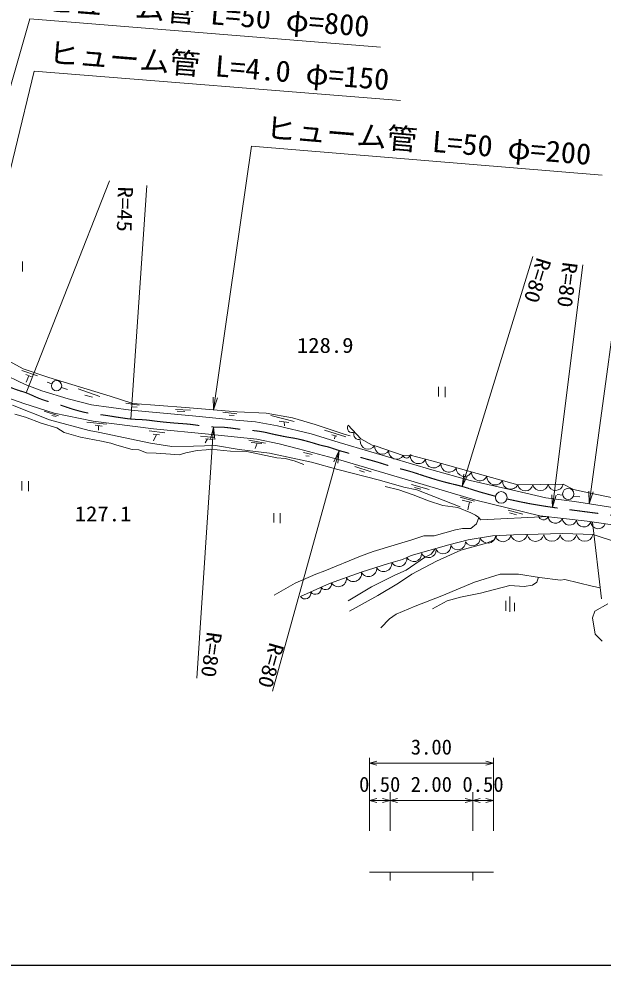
# Model space of a CAD drawing. Units: millimetres, scale not verified, with parts at other scales. Extents: x 40000 to 680000, y 20000 to 380000.
# Drawn here: x 390106 to 460786, y 205000 to 319567 of the extents above; entities that cross this region are included whole.
import ezdxf
from ezdxf.enums import TextEntityAlignment as Align

# ---------------------------------------------------------------- set-up
doc = ezdxf.new("R2010")
doc.units = ezdxf.units.MM
doc.header["$LTSCALE"] = 1000
doc.linetypes.add('CHAIN', pattern=[18.5, 12, -1.5, 3.5, -1.5])
for name, color, linetype, lineweight in [('M-BMK', 2, 'CHAIN', 13), ('M-TTL-BAND', 7, 'Continuous', 25), ('M-WORK', 1, 'Continuous', 13)]:
    doc.layers.add(name, color=color, linetype=linetype, lineweight=lineweight)
doc.styles.add('ＭＳ ゴシック', font='')
doc.styles.get('ＭＳ ゴシック').set_extended_font_data('MS Gothic')

# ---------------------------------------------------------------- blocks, each defined once
blk = doc.blocks.new('open_arrow')
at = {"color": 0, "linetype": 'Continuous', "lineweight": -2}
blk.add_lwpolyline([(7.5, 1.25), (0, 0), (7.5, -1.25)], dxfattribs=at)

msp = doc.modelspace()

# ---------------------------------------------------------------- linework, layer by layer
at = {"layer": 'M-BMK'}
for points, knots in [([(447772, 261767), (446617, 262079), (446313, 262158), (445386, 262438), (444740, 262633), (444388, 262776), (443738, 262956), (442859, 263201), (442354, 263286), (441474, 263525), (440701, 263735), (440273, 263872), (439509, 264109), (438727, 264351), (438301, 264523), (437516, 264752), (436560, 265031), (436011, 265139), (435054, 265413), (434431, 265591), (434092, 265722), (433471, 265906), (432595, 266164), (432094, 266274), (431223, 266549), (430675, 266721), (430381, 266856), (429833, 267027), (429459, 267144), (429244, 267187), (428869, 267298), (428284, 267470), (427974, 267626), (427382, 267775), (427145, 267835), (427008, 267850), (426771, 267909), (426214, 268048), (425913, 268168), (425359, 268320), (424721, 268495), (424365, 268602), (423718, 268737), (423245, 268836), (422975, 268861), (422500, 268949), (421870, 269067), (421520, 269144), (420893, 269278), (420405, 269382), (420139, 269472), (419648, 269558), (419138, 269648), (418849, 269678), (418335, 269736), (417847, 269791), (417572, 269809), (417083, 269859), (416035, 269965), (415455, 270109), (414402, 270146), (414108, 270157), (413943, 270141), (413649, 270153), (412397, 270202), (411710, 270402), (410462, 270516), (409774, 270578), (409386, 270590), (408698, 270652), (408015, 270714), (407632, 270751), (406951, 270826), (406348, 270892), (406014, 270960), (405410, 271013), (404716, 271073), (404324, 271058), (403631, 271122), (403094, 271171), (402797, 271228), (402264, 271305), (401500, 271413), (401076, 271501), (400312, 271605), (399672, 271693), (399306, 271692), (398670, 271806), (397984, 271929), (397604, 272031), (396933, 272221), (396168, 272438), (395754, 272606), (394995, 272846), (394120, 273122), (393613, 273223), (392752, 273539), (392048, 273797), (391686, 274023), (390985, 274289), (390433, 274499), (390100, 274551), (389551, 274765), (388956, 274998), (388639, 275168), (388052, 275419), (386425, 276115), (385507, 276490), (383878, 277181), (383185, 277475), (382806, 277661), (382107, 277940), (380849, 278441), (380130, 278684), (378869, 279178), (377990, 279522), (377502, 279730), (376628, 280087), (375588, 280512), (375011, 280762), (373971, 281185), (373270, 281470), (372873, 281620), (372172, 281903), (371639, 282118), (371343, 282243), (370811, 282457), (370368, 282635), (370119, 282733), (369675, 282908), (368666, 283306), (368111, 283556), (367090, 283921), (366428, 284157), (366043, 284249), (365380, 284482), (364916, 284644), (364668, 284768), (364203, 284926), (363225, 285259), (362668, 285418), (361679, 285720), (360928, 285949), (360502, 286063), (359751, 286294), (359059, 286507), (358674, 286633), (357986, 286855), (357185, 287114), (356736, 287257), (355941, 287532), (355589, 287654), (355396, 287737), (355045, 287860), (354482, 288059), (354294, 288113), (353591, 288330)], [0, 0, 0, 0, 1, 1, 1, 2, 2, 2, 3, 3, 3, 4, 4, 4, 5, 5, 5, 6, 6, 6, 7, 7, 7, 8, 8, 8, 9, 9, 9, 10, 10, 10, 11, 11, 11, 12, 12, 12, 13, 13, 13, 14, 14, 14, 15, 15, 15, 16, 16, 16, 17, 17, 17, 18, 18, 18, 19, 19, 19, 20, 20, 20, 21, 21, 21, 22, 22, 22, 23, 23, 23, 24, 24, 24, 25, 25, 25, 26, 26, 26, 27, 27, 27, 28, 28, 28, 29, 29, 29, 30, 30, 30, 31, 31, 31, 32, 32, 32, 33, 33, 33, 34, 34, 34, 35, 35, 35, 36, 36, 36, 37, 37, 37, 38, 38, 38, 39, 39, 39, 40, 40, 40, 41, 41, 41, 42, 42, 42, 43, 43, 43, 44, 44, 44, 45, 45, 45, 46, 46, 46, 47, 47, 47, 48, 48, 48, 49, 49, 49, 50, 50, 50, 51, 51, 51, 52, 52, 52, 52]), ([(545778, 251809), (543181, 251308), (542491, 251170), (540398, 250700), (537987, 250158), (536662, 249746), (534258, 249176), (533196, 248924), (532593, 248816), (531532, 248560), (530614, 248338), (530122, 248118), (529194, 247945), (528099, 247740), (527474, 247682), (526363, 247591), (524522, 247440), (523485, 247390), (521638, 247376), (519648, 247360), (518531, 247366), (516544, 247483), (514568, 247600), (513461, 247688), (511496, 247930), (510414, 248063), (509817, 248206), (508742, 248391), (507074, 248679), (506124, 248765), (504479, 249161), (503290, 249447), (502665, 249753), (501490, 250091), (500497, 250377), (499924, 250478), (498933, 250772), (497434, 251216), (496623, 251558), (495127, 252013), (493292, 252571), (492239, 252802), (490406, 253366), (489744, 253569), (489388, 253730), (488725, 253932), (487833, 254202), (487328, 254333), (486429, 254579), (485473, 254841), (484935, 254980), (483975, 255224), (482783, 255527), (482113, 255686), (480917, 255973), (479596, 256291), (478857, 256475), (477532, 256773), (476752, 256949), (476316, 257055), (475531, 257204), (474616, 257378), (474096, 257428), (473182, 257605), (472248, 257784), (471736, 257942), (470801, 258117), (470028, 258263), (469589, 258318), (468811, 258436), (468080, 258546), (467670, 258597), (466938, 258702), (466155, 258814), (465715, 258869), (464933, 258990), (463998, 259134), (463478, 259240), (462542, 259379), (461175, 259584), (460404, 259659), (459033, 259841), (457323, 260068), (456364, 260185), (454656, 260428), (453888, 260538), (453458, 260605), (452693, 260734), (451301, 260969), (450849, 261078), (449150, 261443)], [0, 0, 0, 0, 1, 1, 1, 2, 2, 2, 3, 3, 3, 4, 4, 4, 5, 5, 5, 6, 6, 6, 7, 7, 7, 8, 8, 8, 9, 9, 9, 10, 10, 10, 11, 11, 11, 12, 12, 12, 13, 13, 13, 14, 14, 14, 15, 15, 15, 16, 16, 16, 17, 17, 17, 18, 18, 18, 19, 19, 19, 20, 20, 20, 21, 21, 21, 22, 22, 22, 23, 23, 23, 24, 24, 24, 25, 25, 25, 26, 26, 26, 27, 27, 27, 28, 28, 28, 29, 29, 29, 30, 30, 30, 30])]:
    msp.add_open_spline(points, degree=3, knots=knots, dxfattribs=at)
at = {"layer": 'M-TTL-BAND'}
msp.add_line((40000, 205000), (579000, 205000), dxfattribs=at)
at = {"layer": 'M-WORK'}
for p, q in [((390985, 274289), (401070, 299971)), ((403631, 271122), (405581, 299384)), ((390530, 290207), (390530, 288973)), ((443738, 262956), (452299, 290794)), ((454656, 260428), (458345, 289778)), ((384065, 280772), (390629, 277188)), ((387806, 276770), (390850, 275319)), ((390461, 276985), (392349, 276330)), ((390629, 277188), (393737, 276161)), ((390923, 276496), (391728, 276181)), ((390988, 275585), (391289, 276353)), ((393737, 276161), (401136, 273874)), ((390850, 275319), (392892, 274535)), ((393512, 275570), (394079, 275367)), ((440888, 273844), (440888, 275002)), ((441669, 275002), (441669, 273768)), ((392892, 274535), (396065, 273559)), ((395247, 274947), (395989, 274681)), ((397258, 274779), (399904, 273867)), ((398068, 274009), (399005, 273765)), ((401136, 273874), (403884, 273014)), ((390707, 273011), (388747, 273694)), ((389320, 272810), (393816, 271030)), ((394358, 271842), (390707, 273011)), ((396065, 273559), (398891, 272827)), ((398891, 272827), (403630, 272185)), ((403042, 273040), (404661, 272788)), ((403884, 273014), (410243, 272526)), ((393141, 272057), (394903, 271507)), ((394068, 271562), (394609, 271415)), ((399105, 270871), (394358, 271842)), ((403630, 272185), (411119, 271491)), ((403733, 272605), (404409, 272555)), ((409049, 272285), (410865, 272195)), ((409264, 272087), (410164, 272033)), ((410243, 272526), (416511, 271999)), ((414782, 271948), (416454, 271768)), ((415537, 271570), (416148, 271534)), ((416511, 271999), (420017, 271819)), ((420017, 271819), (423190, 271254)), ((420590, 271534), (423413, 270833)), ((393816, 271030), (398599, 269717)), ((398301, 270732), (400716, 270488)), ((406370, 269918), (399105, 270871)), ((399341, 270385), (400163, 270244)), ((411119, 271491), (416334, 270990)), ((416334, 270990), (418736, 270785)), ((418736, 270785), (421408, 270309)), ((421597, 270851), (422766, 270689)), ((422244, 270293), (422181, 270770)), ((423190, 271254), (425965, 270445)), ((425965, 270445), (429600, 269250)), ((431491, 268717), (429949, 270386)), ((398599, 269717), (399678, 269537)), ((399678, 269537), (406026, 268206)), ((399752, 269768), (399752, 270314)), ((405876, 269678), (407751, 269447)), ((406338, 269280), (407134, 269190)), ((413042, 269288), (406370, 269918)), ((406402, 268471), (406736, 269235)), ((413649, 270153), (411638, 239761)), ((418886, 268677), (413042, 269288)), ((421408, 270309), (425466, 269320)), ((425466, 269320), (428845, 268280)), ((427097, 269753), (429653, 268956)), ((429600, 269250), (430165, 269083)), ((406026, 268206), (408598, 267793)), ((412092, 269061), (413775, 268882)), ((412658, 268252), (412914, 268704)), ((412670, 268728), (413608, 268638)), ((417934, 268574), (419938, 268201)), ((418203, 268271), (419514, 268137)), ((418692, 267546), (418931, 268197)), ((421583, 268119), (418886, 268677)), ((423921, 267526), (421583, 268119)), ((427958, 269187), (428561, 269046)), ((428279, 268738), (428362, 269093)), ((428845, 268280), (432685, 267162)), ((432852, 267959), (431491, 268717)), ((408598, 267793), (411241, 267829)), ((411241, 267829), (413902, 267919)), ((413902, 267919), (416762, 267433)), ((416762, 267433), (420412, 266966)), ((420412, 266966), (425501, 265887)), ((428869, 267298), (420785, 238170)), ((428776, 266213), (423921, 267526)), ((424537, 267056), (425595, 266805)), ((432685, 267162), (440084, 264979)), ((433315, 267830), (432852, 267959)), ((436590, 266700), (433315, 267830)), ((424839, 266679), (425217, 266603)), ((425501, 265887), (428684, 264988)), ((437948, 263498), (428776, 266213)), ((437438, 266751), (436590, 266700)), ((440238, 266006), (437438, 266751)), ((445543, 264516), (440238, 266006)), ((428684, 264988), (433737, 263729)), ((430756, 265370), (432719, 264715)), ((431309, 264891), (431914, 264690)), ((440084, 264979), (444708, 263669)), ((390467, 262448), (390467, 263607)), ((391247, 263606), (391247, 262372)), ((433737, 263729), (436668, 262866)), ((444708, 263669), (450231, 262423)), ((450462, 263142), (445543, 264516)), ((436668, 262866), (438233, 262560)), ((437603, 263205), (439743, 262600)), ((445410, 261286), (437948, 263498)), ((437981, 262834), (438733, 262623)), ((438233, 262560), (443502, 260492)), ((450231, 262423), (453866, 261588)), ((455960, 263219), (450462, 263142)), ((457206, 262577), (455960, 263219)), ((459068, 262166), (457206, 262577)), ((443507, 261648), (445213, 261189)), ((443738, 261280), (444894, 261023)), ((453143, 259416), (445410, 261286)), ((453866, 261588), (457334, 261138)), ((455223, 261973), (455901, 261906)), ((457202, 261779), (457974, 261703)), ((465979, 260779), (459068, 262166)), ((444432, 260138), (444641, 261079)), ((449322, 260083), (451084, 259588)), ((457334, 261138), (462716, 260290)), ((420946, 258571), (420946, 259730)), ((421726, 259729), (421726, 258496)), ((445745, 259192), (445951, 258916)), ((445951, 258916), (454133, 259297)), ((449469, 259762), (450331, 259505)), ((458843, 258732), (453143, 259416)), ((466648, 257671), (458843, 258732)), ((460597, 249343), (459500, 258643)), ((444471, 256487), (447388, 256991)), ((447388, 256991), (449930, 257111)), ((447600, 256510), (447914, 257016)), ((449930, 257111), (455921, 257239)), ((455921, 257239), (459572, 257120)), ((459572, 257120), (462652, 256120)), ((437571, 254606), (442122, 255872)), ((442122, 255872), (444471, 256487)), ((443592, 255251), (446662, 256073)), ((446662, 256073), (447600, 256510)), ((436534, 254111), (437571, 254606)), ((436956, 252804), (439186, 254355)), ((439186, 254355), (440002, 254759)), ((440002, 254759), (440523, 255427)), ((440625, 253915), (443592, 255251)), ((431497, 252569), (434819, 253615)), ((434819, 253615), (436534, 254111)), ((437658, 252322), (440625, 253915)), ((427671, 251211), (431497, 252569)), ((432760, 250789), (435571, 252199)), ((435571, 252199), (436956, 252804)), ((436027, 251231), (437658, 252322)), ((445217, 251379), (448330, 252336)), ((448330, 252336), (450545, 252330)), ((450545, 252330), (453114, 251950)), ((424172, 249618), (427671, 251211)), ((433535, 249741), (436027, 251231)), ((441258, 249702), (445217, 251379)), ((445939, 250036), (449517, 250947)), ((449517, 250947), (451254, 250829)), ((451254, 250829), (452263, 250993)), ((452263, 250993), (452767, 251367)), ((452767, 251367), (452959, 251972)), ((453114, 251950), (455624, 251609)), ((455624, 251609), (456141, 251687)), ((456141, 251687), (459464, 250862)), ((429937, 249108), (432760, 250789)), ((443534, 249538), (445939, 250036)), ((459464, 250862), (460438, 250693)), ((430118, 247852), (433535, 249741)), ((438047, 248476), (441258, 249702)), ((440165, 248136), (441915, 249092)), ((441915, 249092), (443534, 249538)), ((449041, 247880), (449041, 249108)), ((449490, 247791), (449490, 249646)), ((450084, 247862), (450084, 248854)), ((459808, 247850), (461376, 248731)), ((434941, 246910), (435760, 247500)), ((435760, 247500), (438047, 248476)), ((459496, 247043), (459808, 247850)), ((433879, 245848), (434941, 246910)), ((459835, 245061), (459496, 247043)), ((460670, 244217), (459835, 245061)), ((432511, 221260), (432511, 230082)), ((432511, 229441), (433411, 229691)), ((432511, 229441), (447511, 229441)), ((432511, 229441), (433411, 229191)), ((447511, 229441), (446611, 229691)), ((447511, 229441), (446611, 229191)), ((447511, 221260), (447511, 230082)), ((435011, 221260), (435011, 225923)), ((445011, 221260), (445011, 225923)), ((432511, 224923), (433411, 225173)), ((432511, 224923), (435011, 224923)), ((432511, 224923), (433411, 224673)), ((435011, 224923), (434111, 225173)), ((435011, 224923), (434111, 224673)), ((435011, 224923), (435911, 225173)), ((435011, 224923), (445011, 224923)), ((435011, 224923), (435911, 224673)), ((445011, 224923), (444111, 225173)), ((445011, 224923), (444111, 224673)), ((445011, 224923), (445911, 225173)), ((445011, 224923), (447511, 224923)), ((445011, 224923), (445911, 224673)), ((447511, 224923), (446611, 225173)), ((447511, 224923), (446611, 224673)), ((435011, 216260), (432511, 216260)), ((435011, 216260), (445011, 216260)), ((435011, 216260), (435011, 215260)), ((445011, 216260), (445011, 215260)), ((445011, 216260), (447511, 216260))]:
    msp.add_line(p, q, dxfattribs=at)
for points in [[(380428, 281117), (391405, 319563), (433868, 316145)], [(382692, 275149), (391944, 313260), (436290, 309689)], [(413660, 272238), (418238, 304163), (460692, 300636)], [(459124, 260856), (463917, 296130), (508207, 291912)], [(424561, 265611), (423392, 266061), (422314, 266330), (421306, 266420), (417674, 267176), (415714, 267247), (414851, 267301), (413340, 267463), (412747, 267373), (411686, 267319), (410283, 267014), (409510, 266798), (408449, 266852), (406723, 266996), (405554, 267014), (404601, 267391), (403791, 267445), (401939, 267949), (401220, 268183), (400105, 268452), (397551, 268938), (395591, 269477), (394692, 270053), (392804, 270610), (390916, 271348), (389603, 271725)], [(434429, 262943), (436086, 262557), (437820, 261928), (439683, 261209), (441417, 260631), (443228, 260400), (444782, 259744), (445347, 259462), (445745, 259192), (445463, 258409), (444769, 257856), (443780, 257856), (442932, 257689), (440363, 256970), (439105, 256970), (437627, 256508), (432978, 255082), (431423, 254517), (427133, 252757), (426029, 252320), (423537, 251228), (420993, 249777)]]:
    msp.add_lwpolyline(points, dxfattribs=at)
for centre, radius in [((394663, 275157), 620), ((456571, 262045), 685), ((448465, 261621), 708)]:
    msp.add_circle(centre, radius, dxfattribs=at)
for centre, radius, start, end in [((430429, 270056), 582, 145.38977, 300.02901), ((431199, 269221), 582, 145.38977, 300.02901), ((432343, 268401), 937, 173.42709, 328.06632), ((434069, 267798), 937, 173.42709, 328.06632), ((435795, 267196), 937, 173.42709, 328.06632), ((437008, 266821), 435, 196.14861, 350.78785), ((438426, 266703), 990, 177.19125, 331.83048), ((437517, 266710), 89.6, 357.78169, 152.42092), ((440287, 266187), 990, 177.19125, 331.83048), ((442147, 265672), 990, 177.19125, 331.83048), ((444008, 265156), 990, 177.19125, 331.83048), ((445869, 264640), 990, 177.19125, 331.83048), ((447729, 264125), 990, 177.19125, 331.83048), ((449590, 263609), 990, 177.19125, 331.83048), ((451376, 263361), 939, 193.48354, 348.12278), ((453208, 263387), 939, 193.48354, 348.12278), ((455041, 263412), 939, 193.48354, 348.12278), ((453571, 259508), 601, 184.83304, 339.47227), ((455019, 259381), 890, 185.43379, 340.07303), ((456742, 259162), 890, 185.43379, 340.07303), ((458464, 258943), 890, 185.43379, 340.07303), ((460187, 258724), 890, 185.43379, 340.07303), ((444988, 256701), 942, 207.6947, 2.33393), ((446832, 257036), 950, 198.20562, 352.84486), ((448678, 257215), 950, 198.20562, 352.84486), ((450615, 257322), 1020, 192.81663, 347.45586), ((452606, 257327), 1020, 192.81663, 347.45586), ((454596, 257332), 1020, 192.81663, 347.45586), ((456586, 257337), 1020, 192.81663, 347.45586), ((458577, 257341), 1020, 192.81663, 347.45586), ((441437, 255748), 942, 207.6947, 2.33393), ((443213, 256225), 942, 207.6947, 2.33393), ((436069, 254258), 989, 211.19898, 5.83822), ((437887, 254796), 942, 207.6947, 2.33393), ((439662, 255272), 942, 207.6947, 2.33393), ((434239, 253645), 989, 211.19898, 5.83822), ((430580, 252419), 989, 211.19898, 5.83822), ((432410, 253032), 989, 211.19898, 5.83822), ((427220, 251155), 699, 216.85361, 11.49284), ((428750, 251806), 989, 211.19898, 5.83822), ((424731, 250038), 699, 216.85361, 11.49284), ((425975, 250596), 699, 216.85361, 11.49284)]:
    msp.add_arc(centre, radius, start, end, dxfattribs=at)

# ---------------------------------------------------------------- block references
at = {"layer": 'M-WORK', "xscale": 200, "yscale": 200}
for p, rotation in [((413660, 272238), 81.8), ((413649, 270153), 266.2), ((428869, 267298), 254.5), ((443738, 262956), 72.9), ((459124, 260856), 82.3), ((454656, 260428), 82.8)]:
    msp.add_blockref('open_arrow', p, dxfattribs=dict(at, rotation=rotation))

# ---------------------------------------------------------------- texts
at = {"layer": 'M-WORK', "style": 'ＭＳ ゴシック'}
for s, height, rotation, width, p in [('ヒューム管 L=50 φ=800', 2566, 355.398, 1.05, (412665, 318203)), ('ヒューム管 L=4.0 φ=150', 2566, 355.397, 1.05, (414145, 311823)), ('ヒューム管 L=50 φ=200', 2566, 355.25, 1.05, (439494, 302749)), ('R=80', 1833, 252.904, 1.1, (451466, 288323)), ('R=80', 1833, 262.837, 1.1, (455022, 287552)), ('R=80', 1833, 262.215, 1.1, (411948, 242780)), ('R=80', 1833, 254.489, 1.1, (419186, 241662))]:
    msp.add_text(s, height=height, rotation=rotation, dxfattribs=dict(at, width=width)).set_placement(p, align=Align.BOTTOM_CENTER)
at = {"layer": 'M-WORK', "style": 'ＭＳ ゴシック', "width": 1.1}
msp.add_text('R=45', height=1833, rotation=268.593, dxfattribs=at).set_placement((401537, 299302), align=Align.BOTTOM_LEFT)
for s, p in [('128.9', (423736, 278580)), ('127.1', (396854, 258178))]:
    msp.add_text(s, height=1833, dxfattribs=at).set_placement(p, align=Align.BOTTOM_LEFT)
at = {"layer": 'M-WORK', "style": 'ＭＳ ゴシック'}
for s, p in [('3.00', (440011, 229941)), ('0.50', (433761, 225423)), ('2.00', (440011, 225423)), ('0.50', (446261, 225423))]:
    msp.add_text(s, height=1833, dxfattribs=at).set_placement(p, align=Align.BOTTOM_CENTER)

doc.saveas('drawing.dxf')
